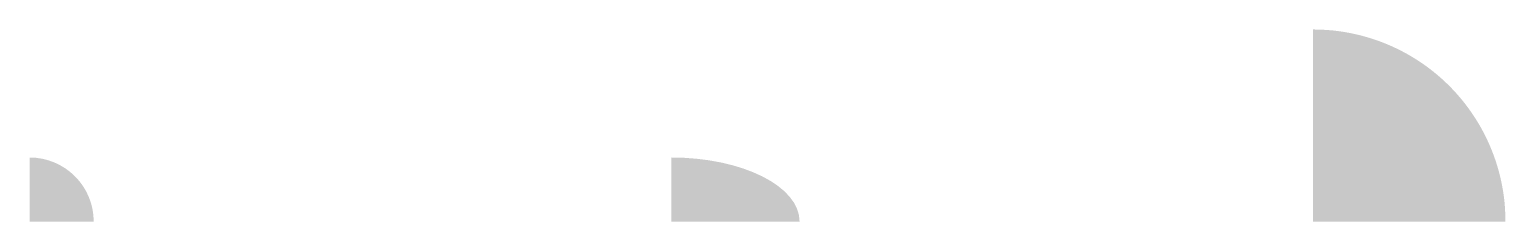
# Model space of a CAD drawing. Header units: millimetres. Extents: x 0 to 230, y 0 to 30.
import ezdxf

# ---------------------------------------------------------------- set-up
doc = ezdxf.new("R2010")
doc.units = ezdxf.units.MM

msp = doc.modelspace()

# ---------------------------------------------------------------- hatches: boundary and pattern name
h = msp.add_hatch(color=7)
edge = h.paths.add_edge_path()
edge.add_line((200, 0), (230, 0))
edge.add_spline(control_points=[(230, 0), (230, 30), (200, 30)], knot_values=[0, 0, 0, 1, 1, 1], weights=[1, 0.707107, 1], degree=2, periodic=0)
edge.add_line((200, 30), (200, 0))
h = msp.add_hatch(color=7)
edge = h.paths.add_edge_path()
edge.add_line((0, 0), (0, 10))
edge.add_arc((0, 0), 10, 0, 90, ccw=False)
edge.add_line((10, 0), (0, 0))
h = msp.add_hatch(color=7)
edge = h.paths.add_edge_path()
edge.add_line((100, 0), (100, 10))
edge.add_ellipse((100, 0), major_axis=(20, 0), ratio=0.5, start_angle=0, end_angle=90, ccw=False)
edge.add_line((120, 0), (100, 0))

doc.saveas('drawing.dxf')
